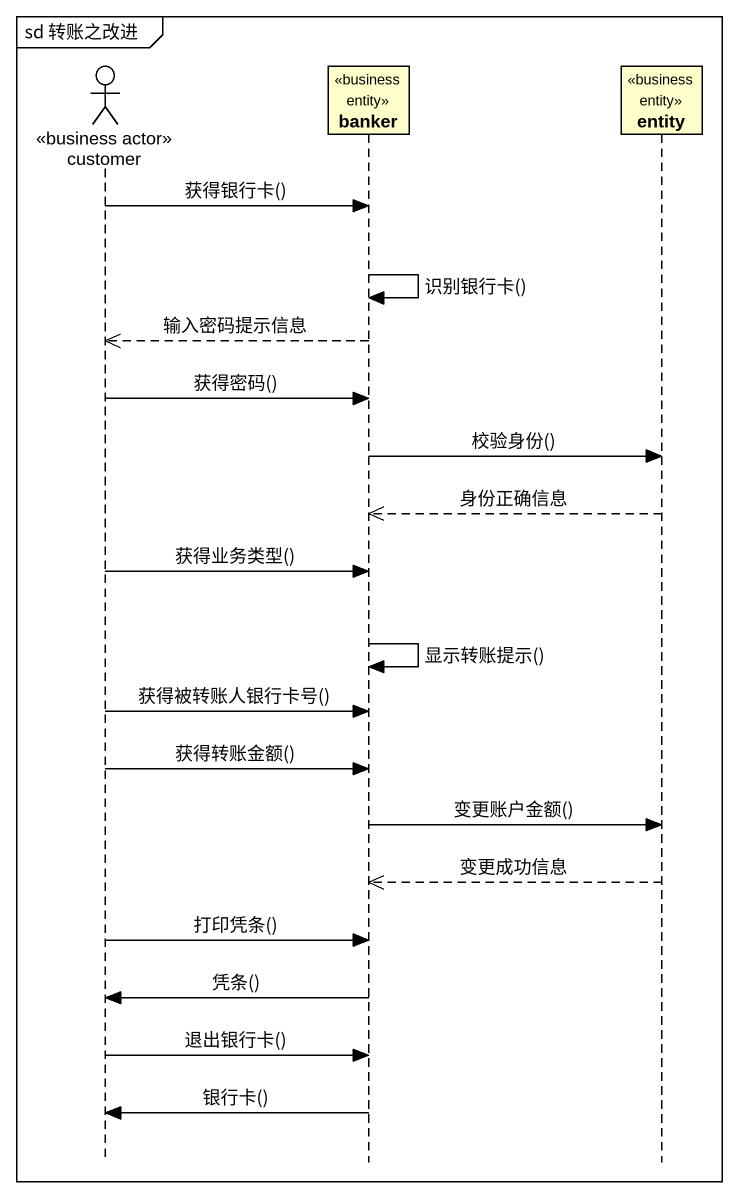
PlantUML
@startuml
mainframe sd 转账之改进
hide footbox
actor customer <<business actor>>
participant banker <<business entity>>
participant "entity" as entity_ <<business entity>>

customer -> banker : 获得银行卡()
banker -> banker : 识别银行卡()
banker -->> customer : 输入密码提示信息
customer -> banker : 获得密码()
banker -> entity_ : 校验身份()
entity_ -->> banker : 身份正确信息
customer -> banker : 获得业务类型()
banker -> banker : 显示转账提示()
customer -> banker : 获得被转账人银行卡号()
customer -> banker : 获得转账金额()
banker -> entity_ : 变更账户金额()
entity_ -->> banker : 变更成功信息
customer -> banker : 打印凭条()
banker -> customer : 凭条()
customer -> banker : 退出银行卡()
banker -> customer : 银行卡()
@enduml
